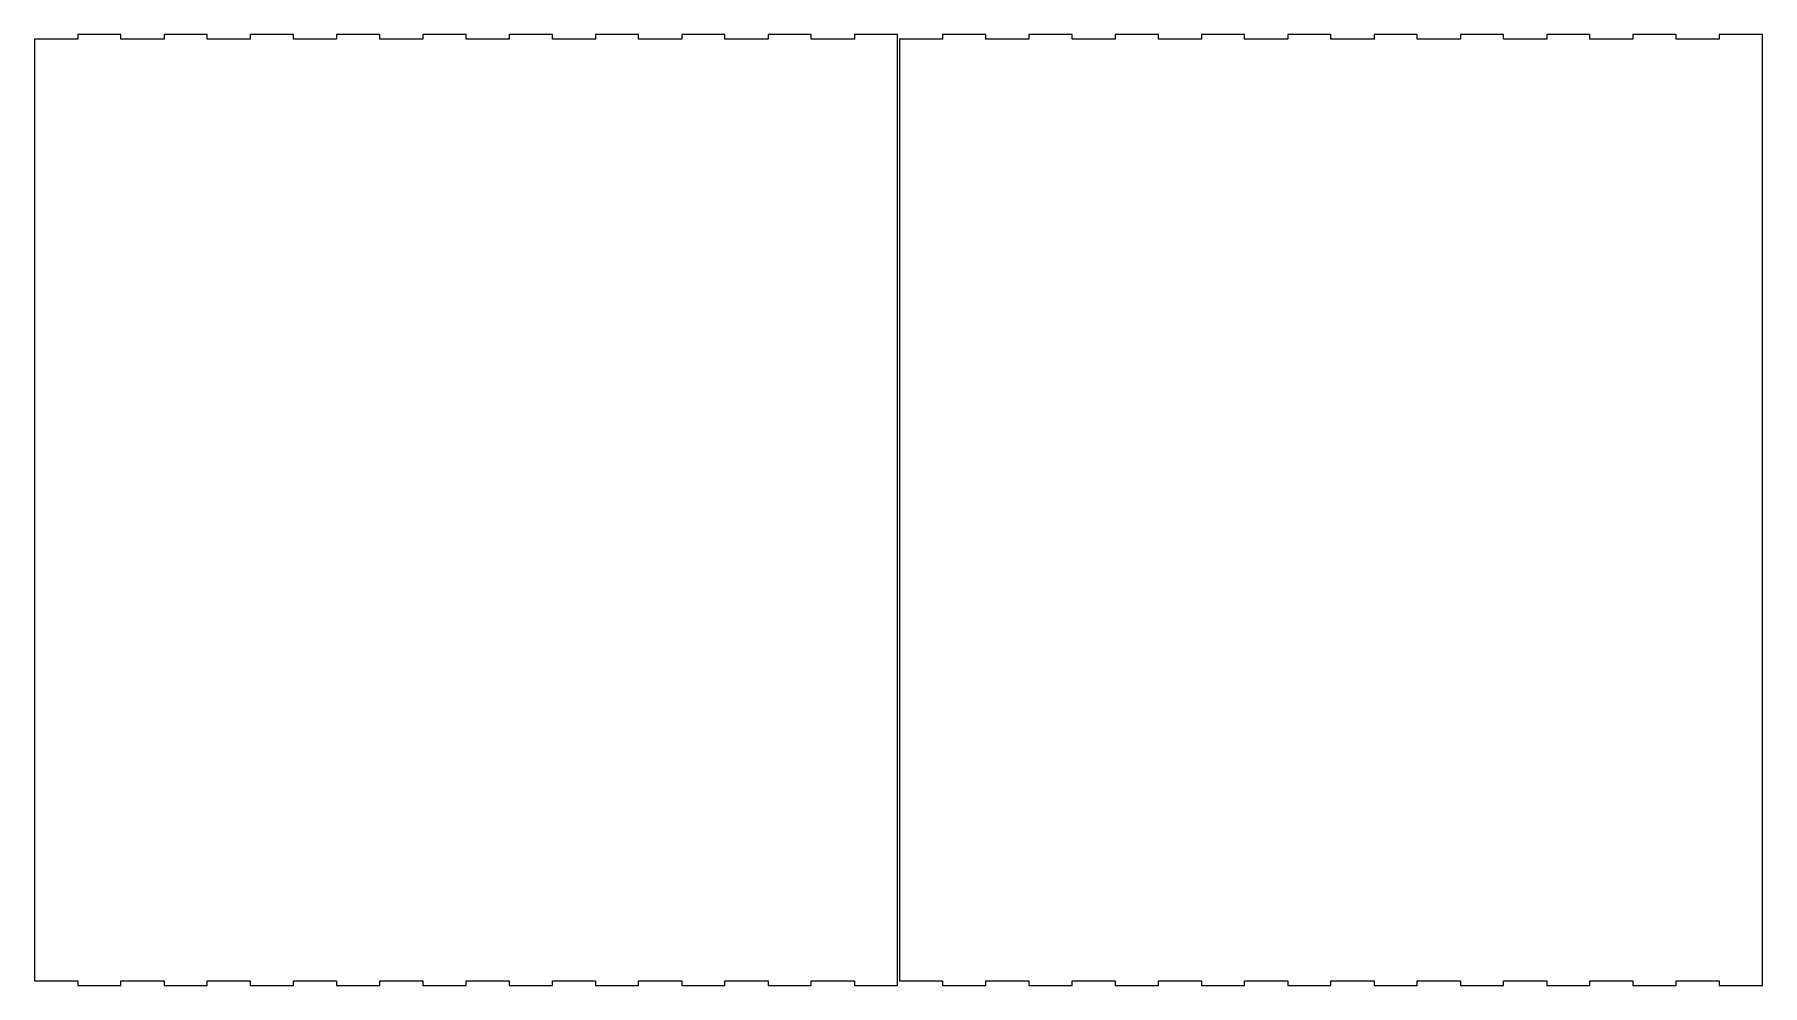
# Model space of a CAD drawing. Header units: metres. Extents: x 1 to 918, y 6 to 511.
import ezdxf

# ---------------------------------------------------------------- set-up
doc = ezdxf.new("R2010")
doc.units = ezdxf.units.M

msp = doc.modelspace()

# ---------------------------------------------------------------- linework, layer by layer
for p, q in [((23.9, 508.4), (1, 508.4)), ((1, 508.4), (1, 8.39999)), ((46.8, 510.8), (23.9, 510.8)), ((23.9, 510.8), (23.9, 508.4)), ((46.8, 508.4), (46.8, 510.8)), ((69.7, 508.4), (46.8, 508.4)), ((92.6, 510.8), (69.7, 510.8)), ((69.7, 510.8), (69.7, 508.4)), ((92.6, 508.4), (92.6, 510.8)), ((115.5, 508.4), (92.6, 508.4)), ((138.4, 510.8), (115.5, 510.8)), ((115.5, 510.8), (115.5, 508.4)), ((138.4, 508.4), (138.4, 510.8)), ((161.3, 508.4), (138.4, 508.4)), ((184.2, 510.8), (161.3, 510.8)), ((161.3, 510.8), (161.3, 508.4)), ((184.2, 508.4), (184.2, 510.8)), ((207.1, 508.4), (184.2, 508.4)), ((230, 510.8), (207.1, 510.8)), ((207.1, 510.8), (207.1, 508.4)), ((230, 508.4), (230, 510.8)), ((252.9, 508.4), (230, 508.4)), ((275.8, 510.8), (252.9, 510.8)), ((252.9, 510.8), (252.9, 508.4)), ((275.8, 508.4), (275.8, 510.8)), ((298.7, 508.4), (275.8, 508.4)), ((321.6, 510.8), (298.7, 510.8)), ((298.7, 510.8), (298.7, 508.4)), ((321.6, 508.4), (321.6, 510.8)), ((344.5, 508.4), (321.6, 508.4)), ((367.4, 510.8), (344.5, 510.8)), ((344.5, 510.8), (344.5, 508.4)), ((367.4, 508.4), (367.4, 510.8)), ((390.3, 508.4), (367.4, 508.4)), ((413.2, 510.8), (390.3, 510.8)), ((390.3, 510.8), (390.3, 508.4)), ((413.2, 508.4), (413.2, 510.8)), ((436.1, 508.4), (413.2, 508.4)), ((459, 510.8), (436.1, 510.8)), ((436.1, 510.8), (436.1, 508.4)), ((459, 6), (459, 510.8)), ((482.9, 508.4), (460, 508.4)), ((460, 508.4), (460, 8.39999)), ((505.8, 510.8), (482.9, 510.8)), ((482.9, 510.8), (482.9, 508.4)), ((505.8, 508.4), (505.8, 510.8)), ((528.7, 508.4), (505.8, 508.4)), ((551.6, 510.8), (528.7, 510.8)), ((528.7, 510.8), (528.7, 508.4)), ((551.6, 508.4), (551.6, 510.8)), ((574.5, 508.4), (551.6, 508.4)), ((597.4, 510.8), (574.5, 510.8)), ((574.5, 510.8), (574.5, 508.4)), ((597.4, 508.4), (597.4, 510.8)), ((620.3, 508.4), (597.4, 508.4)), ((643.2, 510.8), (620.3, 510.8)), ((620.3, 510.8), (620.3, 508.4)), ((643.2, 508.4), (643.2, 510.8)), ((666.1, 508.4), (643.2, 508.4)), ((689, 510.8), (666.1, 510.8)), ((666.1, 510.8), (666.1, 508.4)), ((689, 508.4), (689, 510.8)), ((711.9, 508.4), (689, 508.4)), ((734.8, 510.8), (711.9, 510.8)), ((711.9, 510.8), (711.9, 508.4)), ((734.8, 508.4), (734.8, 510.8)), ((757.7, 508.4), (734.8, 508.4)), ((780.6, 510.8), (757.7, 510.8)), ((757.7, 510.8), (757.7, 508.4)), ((780.6, 508.4), (780.6, 510.8)), ((803.5, 508.4), (780.6, 508.4)), ((826.4, 510.8), (803.5, 510.8)), ((803.5, 510.8), (803.5, 508.4)), ((826.4, 508.4), (826.4, 510.8)), ((849.3, 508.4), (826.4, 508.4)), ((872.2, 510.8), (849.3, 510.8)), ((849.3, 510.8), (849.3, 508.4)), ((872.2, 508.4), (872.2, 510.8)), ((895.1, 508.4), (872.2, 508.4)), ((918, 510.8), (895.1, 510.8)), ((895.1, 510.8), (895.1, 508.4)), ((918, 6), (918, 510.8)), ((1, 8.39999), (23.9, 8.39999)), ((23.9, 8.39999), (23.9, 6)), ((23.9, 6), (46.8, 6)), ((46.8, 8.39999), (69.7, 8.39999)), ((46.8, 6), (46.8, 8.39999)), ((69.7, 8.39999), (69.7, 6)), ((69.7, 6), (92.6, 6)), ((92.6, 6), (92.6, 8.39999)), ((92.6, 8.39999), (115.5, 8.39999)), ((115.5, 8.39999), (115.5, 6)), ((115.5, 6), (138.4, 6)), ((138.4, 6), (138.4, 8.39999)), ((138.4, 8.39999), (161.3, 8.39999)), ((161.3, 8.39999), (161.3, 6)), ((161.3, 6), (184.2, 6)), ((184.2, 6), (184.2, 8.39999)), ((184.2, 8.39999), (207.1, 8.39999)), ((207.1, 8.39999), (207.1, 6)), ((207.1, 6), (230, 6)), ((230, 6), (230, 8.39999)), ((230, 8.39999), (252.9, 8.39999)), ((252.9, 8.39999), (252.9, 6)), ((252.9, 6), (275.8, 6)), ((275.8, 6), (275.8, 8.39999)), ((275.8, 8.39999), (298.7, 8.39999)), ((298.7, 8.39999), (298.7, 6)), ((298.7, 6), (321.6, 6)), ((321.6, 6), (321.6, 8.39999)), ((321.6, 8.39999), (344.5, 8.39999)), ((344.5, 8.39999), (344.5, 6)), ((344.5, 6), (367.4, 6)), ((367.4, 6), (367.4, 8.39999)), ((367.4, 8.39999), (390.3, 8.39999)), ((390.3, 8.39999), (390.3, 6)), ((390.3, 6), (413.2, 6)), ((413.2, 6), (413.2, 8.39999)), ((413.2, 8.39999), (436.1, 8.39999)), ((436.1, 8.39999), (436.1, 6)), ((436.1, 6), (459, 6)), ((460, 8.39999), (482.9, 8.39999)), ((482.9, 8.39999), (482.9, 6)), ((482.9, 6), (505.8, 6)), ((505.8, 8.39999), (528.7, 8.39999)), ((505.8, 6), (505.8, 8.39999)), ((528.7, 8.39999), (528.7, 6)), ((528.7, 6), (551.6, 6)), ((551.6, 6), (551.6, 8.39999)), ((551.6, 8.39999), (574.5, 8.39999)), ((574.5, 8.39999), (574.5, 6)), ((574.5, 6), (597.4, 6)), ((597.4, 6), (597.4, 8.39999)), ((597.4, 8.39999), (620.3, 8.39999)), ((620.3, 8.39999), (620.3, 6)), ((620.3, 6), (643.2, 6)), ((643.2, 6), (643.2, 8.39999)), ((643.2, 8.39999), (666.1, 8.39999)), ((666.1, 8.39999), (666.1, 6)), ((666.1, 6), (689, 6)), ((689, 6), (689, 8.39999)), ((689, 8.39999), (711.9, 8.39999)), ((711.9, 8.39999), (711.9, 6)), ((711.9, 6), (734.8, 6)), ((734.8, 6), (734.8, 8.39999)), ((734.8, 8.39999), (757.7, 8.39999)), ((757.7, 8.39999), (757.7, 6)), ((757.7, 6), (780.6, 6)), ((780.6, 6), (780.6, 8.39999)), ((780.6, 8.39999), (803.5, 8.39999)), ((803.5, 8.39999), (803.5, 6)), ((803.5, 6), (826.4, 6)), ((826.4, 6), (826.4, 8.39999)), ((826.4, 8.39999), (849.3, 8.39999)), ((849.3, 8.39999), (849.3, 6)), ((849.3, 6), (872.2, 6)), ((872.2, 6), (872.2, 8.39999)), ((872.2, 8.39999), (895.1, 8.39999)), ((895.1, 8.39999), (895.1, 6)), ((895.1, 6), (918, 6))]:
    msp.add_line(p, q)

doc.saveas('drawing.dxf')
